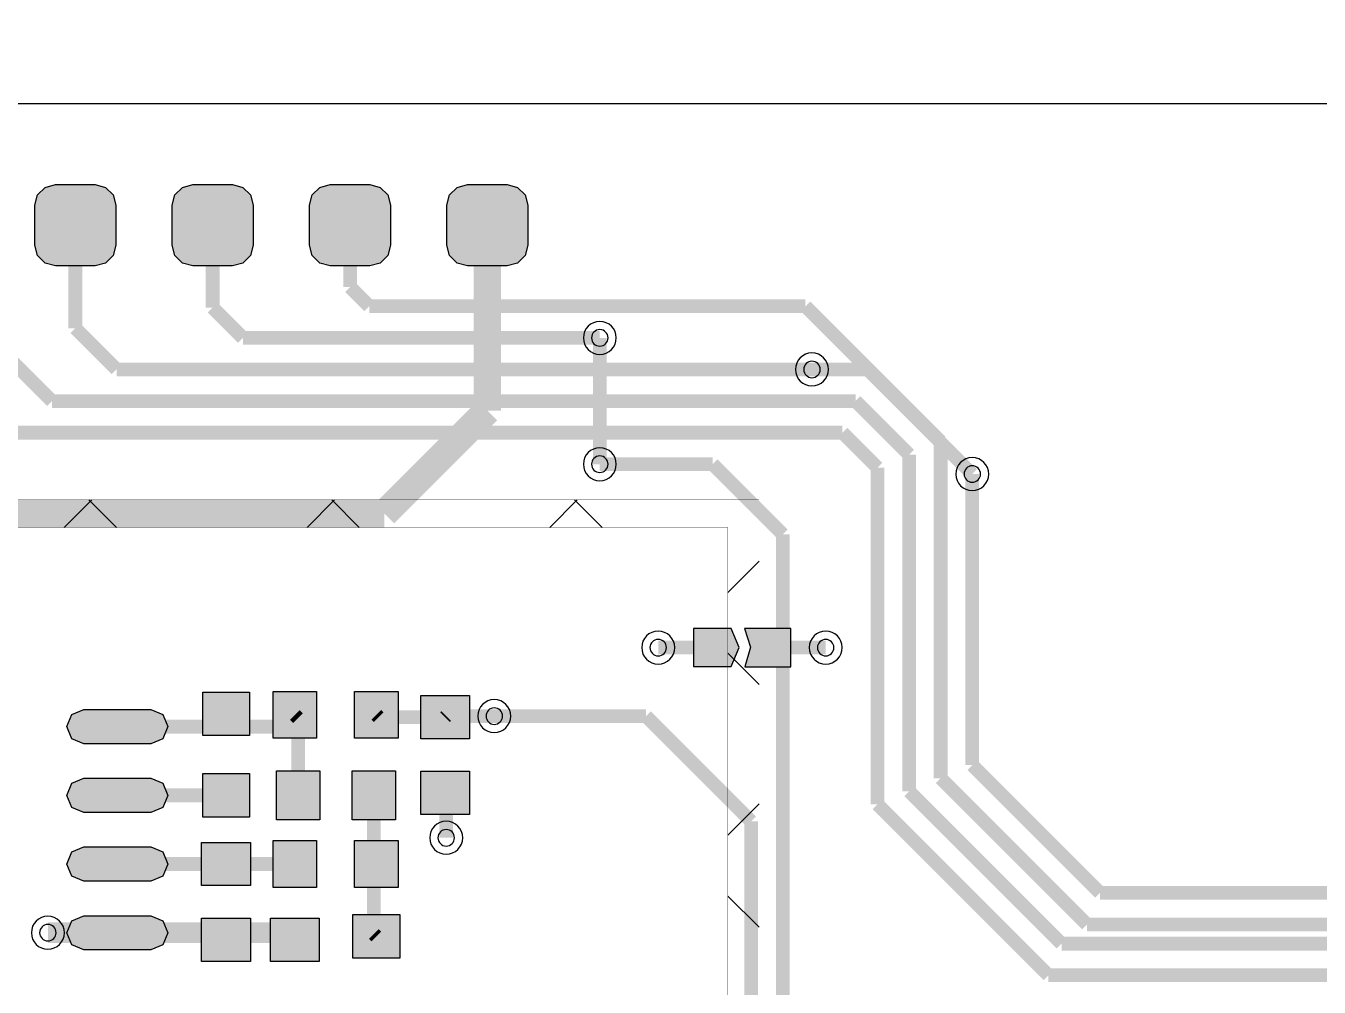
# Model space of a CAD drawing. Header units: millimetres. Extents: x -2 to 166, y 0 to 101.
# Drawn here: x 32.49 to 56.4, y 83.07 to 100.84 of the extents above; entities that cross this region are included whole.
import ezdxf

# ---------------------------------------------------------------- set-up
doc = ezdxf.new("R2010")
doc.units = ezdxf.units.MM
doc.header["$MEASUREMENT"] = 0
for name, color, linetype, true_color in [('Board-Outline-Layer', 7, 'Continuous', 0xff00ff), ('Bottom-Layer', 7, 'Continuous', 0x0000ff), ('Hole-Layer', 7, 'Continuous', 0x222222), ('Multi-Layer', 7, 'Continuous', 0xc0c0c0), ('Top-Layer', 7, 'Continuous', 0xff0000)]:
    doc.layers.add(name, color=color, linetype=linetype, true_color=true_color)

msp = doc.modelspace()

# ---------------------------------------------------------------- hatches: boundary and pattern name
at = {"layer": 'Bottom-Layer'}
for points in [[(32.651066802133606, 96.78769431038863), (32.651066802133606, 97.52269431038863), (32.70231208518606, 97.71394431038863), (32.842316802133595, 97.85394902733618), (33.033566802133606, 97.90519431038862), (33.76856680213361, 97.90519431038862), (33.95981680213361, 97.85394902733618), (34.09982151908116, 97.71394431038864), (34.15106680213361, 97.52269431038863), (34.15106680213361, 96.78769431038863), (34.09982151908116, 96.59644431038865), (33.959816802133616, 96.45643959344109), (33.76856680213361, 96.40519431038864), (33.033566802133606, 96.40519431038864), (32.8423168021336, 96.45643959344109), (32.70231208518606, 96.59644431038863)], [(35.19107188214377, 96.78769431038863), (35.19107188214377, 97.52269431038863), (35.24231716519622, 97.71394431038863), (35.382321882143756, 97.85394902733618), (35.57357188214377, 97.90519431038862), (36.308571882143774, 97.90519431038862), (36.49982188214377, 97.85394902733618), (36.63982659909132, 97.71394431038864), (36.691071882143774, 97.52269431038863), (36.691071882143774, 96.78769431038863), (36.63982659909132, 96.59644431038865), (36.49982188214378, 96.45643959344109), (36.308571882143774, 96.40519431038864), (35.57357188214377, 96.40519431038864), (35.38232188214376, 96.45643959344109), (35.24231716519622, 96.59644431038863)], [(37.73107696215393, 96.78769431038863), (37.73107696215393, 97.52269431038863), (37.78232224520638, 97.71394431038863), (37.92232696215392, 97.85394902733618), (38.11357696215392, 97.90519431038862), (38.848576962153935, 97.90519431038862), (39.03982696215393, 97.85394902733618), (39.179831679101476, 97.71394431038864), (39.231076962153935, 97.52269431038863), (39.231076962153935, 96.78769431038863), (39.179831679101476, 96.59644431038865), (39.03982696215394, 96.45643959344109), (38.848576962153935, 96.40519431038864), (38.11357696215392, 96.40519431038864), (37.922326962153925, 96.45643959344109), (37.78232224520638, 96.59644431038863)], [(40.27108204216409, 96.78769431038863), (40.27108204216409, 97.52269431038863), (40.32232732521654, 97.71394431038863), (40.46233204216408, 97.85394902733618), (40.65358204216408, 97.90519431038862), (41.388582042164096, 97.90519431038862), (41.57983204216409, 97.85394902733618), (41.71983675911164, 97.71394431038864), (41.77108204216409, 97.52269431038863), (41.77108204216409, 96.78769431038863), (41.71983675911164, 96.59644431038865), (41.5798320421641, 96.45643959344109), (41.388582042164096, 96.40519431038864), (40.65358204216408, 96.40519431038864), (40.462332042164086, 96.45643959344109), (40.32232732521654, 96.59644431038863)], [(44.831554483108974, 88.99482854965711), (45.52805435610872, 88.99320548641099), (45.67479806959615, 89.34580899161799), (45.52829565659132, 89.69612649225299), (44.83144526289053, 89.69889255778513)], [(45.781348742697496, 88.99214884429769), (46.62972567945137, 88.99283972567946), (46.62935991871984, 89.69961645923293), (45.77652019304039, 89.69620777241555), (45.88602489204979, 89.35138430276861)], [(35.75806451612903, 88.52414274828551), (36.6220726441453, 88.52414274828551), (36.6220726441453, 87.7176657353315), (35.75806451612903, 87.7176657353315)], [(37.863296926593854, 88.53346456692915), (37.86329692659385, 87.66945643891289), (37.05681991363982, 87.66945643891289), (37.05681991363983, 88.53346456692915)], [(39.370027940055884, 88.53346456692915), (39.37002794005588, 87.66945643891289), (38.56355092710185, 87.66945643891289), (38.56355092710186, 88.53346456692915)], [(39.78948437896875, 88.45980441960884), (40.689484378968764, 88.45980441960884), (40.689484378968764, 87.65980441960883), (39.78948437896875, 87.65980441960883)], [(33.561264922529844, 87.56917703835408), (33.338527184483496, 87.66143803030519), (33.24626619253239, 87.88417576835155), (33.338527184483496, 88.1069135063979), (33.561264922529844, 88.19917449834901), (34.79626619253239, 88.19917449834901), (35.01900393057875, 88.1069135063979), (35.111264922529855, 87.88417576835155), (35.01900393057875, 87.66143803030519), (34.79626619253239, 87.56917703835408)], [(37.12114554229108, 86.16417322834646), (37.12114554229108, 87.06417322834648), (37.921145542291086, 87.06417322834648), (37.921145542291086, 86.16417322834646)], [(38.521196342392685, 86.16417322834646), (38.521196342392685, 87.06417322834648), (39.32119634239269, 87.06417322834648), (39.32119634239269, 86.16417322834646)], [(39.78948437896875, 87.05975361950725), (40.689484378968764, 87.05975361950725), (40.689484378968764, 86.25975361950725), (39.78948437896875, 86.25975361950725)], [(33.561264922529844, 86.299174498349), (33.338527184483496, 86.39143549030011), (33.24626619253239, 86.61417322834647), (33.338527184483496, 86.83691096639284), (33.561264922529844, 86.92917195834393), (34.79626619253239, 86.92917195834393), (35.01900393057875, 86.83691096639284), (35.111264922529855, 86.61417322834647), (35.01900393057875, 86.39143549030011), (34.79626619253239, 86.299174498349)], [(35.75806451612903, 87.01741173482348), (36.6220726441453, 87.01741173482348), (36.6220726441453, 86.21093472186946), (35.75806451612903, 86.21093472186946)], [(33.561264922529844, 85.02917195834394), (33.338527184483496, 85.12143295029504), (33.24626619253239, 85.3441706883414), (33.338527184483496, 85.56690842638777), (33.561264922529844, 85.65916941833886), (34.79626619253239, 85.65916941833885), (35.01900393057875, 85.56690842638776), (35.111264922529855, 85.34417068834139), (35.01900393057875, 85.12143295029503), (34.79626619253239, 85.02917195834392)], [(36.63736347472696, 84.94417068834139), (35.73736347472695, 84.94417068834139), (35.73736347472695, 85.74417068834138), (36.63736347472696, 85.74417068834138)], [(37.056819913639835, 84.91216662433325), (37.056819913639835, 85.77617475234952), (37.86329692659386, 85.77617475234952), (37.86329692659386, 84.91216662433325)], [(38.563550927101865, 84.91216662433325), (38.563550927101865, 85.77617475234952), (39.37002794005589, 85.77617475234952), (39.37002794005589, 84.91216662433325)], [(33.561264922529844, 83.75916941833884), (33.338527184483496, 83.85143041028995), (33.24626619253239, 84.07416814833631), (33.338527184483496, 84.29690588638267), (33.561264922529844, 84.38916687833375), (34.79626619253239, 84.38916687833377), (35.01900393057875, 84.29690588638267), (35.111264922529855, 84.07416814833631), (35.01900393057875, 83.85143041028995), (34.79626619253239, 83.75916941833884)], [(36.63736347472696, 83.5441198882398), (35.73736347472695, 83.5441198882398), (35.73736347472695, 84.3441198882398), (36.63736347472696, 84.3441198882398)], [(37.01005842011684, 84.3441198882398), (37.910058420116854, 84.3441198882398), (37.910058420116854, 83.54411988823978), (37.01005842011684, 83.54411988823978)], [(38.53478536957074, 84.40844551689105), (39.39879349758701, 84.40844551689105), (39.39879349758701, 83.60196850393703), (38.53478536957074, 83.60196850393703)]]:
    msp.add_hatch(color=256, dxfattribs=at).paths.add_polyline_path(points)
at = {"layer": 'Hole-Layer'}
for points in [[(32.901066802133606, 97.15519431038864, 1), (33.901066802133606, 97.15519431038864, 1)], [(32.901066802133606, 97.15519431038864, 1), (33.901066802133606, 97.15519431038864, 1)], [(35.44107188214377, 97.15519431038864, 1), (36.44107188214377, 97.15519431038864, 1)], [(35.44107188214377, 97.15519431038864, 1), (36.44107188214377, 97.15519431038864, 1)], [(37.98107696215393, 97.15519431038864, 1), (38.98107696215393, 97.15519431038864, 1)], [(37.98107696215393, 97.15519431038864, 1), (38.98107696215393, 97.15519431038864, 1)], [(40.52108204216409, 97.15519431038864, 1), (41.52108204216409, 97.15519431038864, 1)], [(40.52108204216409, 97.15519431038864, 1), (41.52108204216409, 97.15519431038864, 1)]]:
    msp.add_hatch(color=256, dxfattribs=at).paths.add_polyline_path(points)
at = {"layer": 'Multi-Layer'}
h = msp.add_hatch(dxfattribs=at)
h.set_pattern_fill('ANSI37', color=256, style=0)
h.set_pattern_definition([(45, (0, 0), (-2.245064030267287, 2.245064030267288), []), (135, (0, 0), (-2.245064030267287, -2.245064030267288), [])])
h.paths.add_polyline_path([(45.46609093218187, 65.91313182626367), (45.46609093218187, 91.56718313436627), (22.47904495808992, 91.56718313436627), (20.574041148082298, 93.4721869443739), (20.574041148082298, 100.83820167640337), (21.209042418084838, 100.83820167640337), (21.209042418084838, 93.72618745237492), (22.860045720091442, 92.07518415036832), (46.04350266700534, 92.07518415036832), (46.04350266700534, 65.40935737871476), (-1.7780035560071124, 65.40935737871476), (-1.7780035560071124, 65.91313182626367)])
for points in [[(32.651066802133606, 96.78769431038863), (32.651066802133606, 97.52269431038863), (32.70231208518606, 97.71394431038863), (32.842316802133595, 97.85394902733618), (33.033566802133606, 97.90519431038862), (33.76856680213361, 97.90519431038862), (33.95981680213361, 97.85394902733618), (34.09982151908116, 97.71394431038864), (34.15106680213361, 97.52269431038863), (34.15106680213361, 96.78769431038863), (34.09982151908116, 96.59644431038865), (33.959816802133616, 96.45643959344109), (33.76856680213361, 96.40519431038864), (33.033566802133606, 96.40519431038864), (32.8423168021336, 96.45643959344109), (32.70231208518606, 96.59644431038863)], [(32.651066802133606, 96.78769431038863), (32.651066802133606, 97.52269431038863), (32.70231208518606, 97.71394431038863), (32.842316802133595, 97.85394902733618), (33.033566802133606, 97.90519431038862), (33.76856680213361, 97.90519431038862), (33.95981680213361, 97.85394902733618), (34.09982151908116, 97.71394431038864), (34.15106680213361, 97.52269431038863), (34.15106680213361, 96.78769431038863), (34.09982151908116, 96.59644431038865), (33.959816802133616, 96.45643959344109), (33.76856680213361, 96.40519431038864), (33.033566802133606, 96.40519431038864), (32.8423168021336, 96.45643959344109), (32.70231208518606, 96.59644431038863)], [(32.651066802133606, 96.78769431038863), (32.651066802133606, 97.52269431038863), (32.70231208518606, 97.71394431038863), (32.842316802133595, 97.85394902733618), (33.033566802133606, 97.90519431038862), (33.76856680213361, 97.90519431038862), (33.95981680213361, 97.85394902733618), (34.09982151908116, 97.71394431038864), (34.15106680213361, 97.52269431038863), (34.15106680213361, 96.78769431038863), (34.09982151908116, 96.59644431038865), (33.959816802133616, 96.45643959344109), (33.76856680213361, 96.40519431038864), (33.033566802133606, 96.40519431038864), (32.8423168021336, 96.45643959344109), (32.70231208518606, 96.59644431038863)], [(35.19107188214377, 96.78769431038863), (35.19107188214377, 97.52269431038863), (35.24231716519622, 97.71394431038863), (35.382321882143756, 97.85394902733618), (35.57357188214377, 97.90519431038862), (36.308571882143774, 97.90519431038862), (36.49982188214377, 97.85394902733618), (36.63982659909132, 97.71394431038864), (36.691071882143774, 97.52269431038863), (36.691071882143774, 96.78769431038863), (36.63982659909132, 96.59644431038865), (36.49982188214378, 96.45643959344109), (36.308571882143774, 96.40519431038864), (35.57357188214377, 96.40519431038864), (35.38232188214376, 96.45643959344109), (35.24231716519622, 96.59644431038863)], [(35.19107188214377, 96.78769431038863), (35.19107188214377, 97.52269431038863), (35.24231716519622, 97.71394431038863), (35.382321882143756, 97.85394902733618), (35.57357188214377, 97.90519431038862), (36.308571882143774, 97.90519431038862), (36.49982188214377, 97.85394902733618), (36.63982659909132, 97.71394431038864), (36.691071882143774, 97.52269431038863), (36.691071882143774, 96.78769431038863), (36.63982659909132, 96.59644431038865), (36.49982188214378, 96.45643959344109), (36.308571882143774, 96.40519431038864), (35.57357188214377, 96.40519431038864), (35.38232188214376, 96.45643959344109), (35.24231716519622, 96.59644431038863)], [(35.19107188214377, 96.78769431038863), (35.19107188214377, 97.52269431038863), (35.24231716519622, 97.71394431038863), (35.382321882143756, 97.85394902733618), (35.57357188214377, 97.90519431038862), (36.308571882143774, 97.90519431038862), (36.49982188214377, 97.85394902733618), (36.63982659909132, 97.71394431038864), (36.691071882143774, 97.52269431038863), (36.691071882143774, 96.78769431038863), (36.63982659909132, 96.59644431038865), (36.49982188214378, 96.45643959344109), (36.308571882143774, 96.40519431038864), (35.57357188214377, 96.40519431038864), (35.38232188214376, 96.45643959344109), (35.24231716519622, 96.59644431038863)], [(37.73107696215393, 96.78769431038863), (37.73107696215393, 97.52269431038863), (37.78232224520638, 97.71394431038863), (37.92232696215392, 97.85394902733618), (38.11357696215392, 97.90519431038862), (38.848576962153935, 97.90519431038862), (39.03982696215393, 97.85394902733618), (39.179831679101476, 97.71394431038864), (39.231076962153935, 97.52269431038863), (39.231076962153935, 96.78769431038863), (39.179831679101476, 96.59644431038865), (39.03982696215394, 96.45643959344109), (38.848576962153935, 96.40519431038864), (38.11357696215392, 96.40519431038864), (37.922326962153925, 96.45643959344109), (37.78232224520638, 96.59644431038863)], [(37.73107696215393, 96.78769431038863), (37.73107696215393, 97.52269431038863), (37.78232224520638, 97.71394431038863), (37.92232696215392, 97.85394902733618), (38.11357696215392, 97.90519431038862), (38.848576962153935, 97.90519431038862), (39.03982696215393, 97.85394902733618), (39.179831679101476, 97.71394431038864), (39.231076962153935, 97.52269431038863), (39.231076962153935, 96.78769431038863), (39.179831679101476, 96.59644431038865), (39.03982696215394, 96.45643959344109), (38.848576962153935, 96.40519431038864), (38.11357696215392, 96.40519431038864), (37.922326962153925, 96.45643959344109), (37.78232224520638, 96.59644431038863)], [(37.73107696215393, 96.78769431038863), (37.73107696215393, 97.52269431038863), (37.78232224520638, 97.71394431038863), (37.92232696215392, 97.85394902733618), (38.11357696215392, 97.90519431038862), (38.848576962153935, 97.90519431038862), (39.03982696215393, 97.85394902733618), (39.179831679101476, 97.71394431038864), (39.231076962153935, 97.52269431038863), (39.231076962153935, 96.78769431038863), (39.179831679101476, 96.59644431038865), (39.03982696215394, 96.45643959344109), (38.848576962153935, 96.40519431038864), (38.11357696215392, 96.40519431038864), (37.922326962153925, 96.45643959344109), (37.78232224520638, 96.59644431038863)], [(40.27108204216409, 96.78769431038863), (40.27108204216409, 97.52269431038863), (40.32232732521654, 97.71394431038863), (40.46233204216408, 97.85394902733618), (40.65358204216408, 97.90519431038862), (41.388582042164096, 97.90519431038862), (41.57983204216409, 97.85394902733618), (41.71983675911164, 97.71394431038864), (41.77108204216409, 97.52269431038863), (41.77108204216409, 96.78769431038863), (41.71983675911164, 96.59644431038865), (41.5798320421641, 96.45643959344109), (41.388582042164096, 96.40519431038864), (40.65358204216408, 96.40519431038864), (40.462332042164086, 96.45643959344109), (40.32232732521654, 96.59644431038863)], [(40.27108204216409, 96.78769431038863), (40.27108204216409, 97.52269431038863), (40.32232732521654, 97.71394431038863), (40.46233204216408, 97.85394902733618), (40.65358204216408, 97.90519431038862), (41.388582042164096, 97.90519431038862), (41.57983204216409, 97.85394902733618), (41.71983675911164, 97.71394431038864), (41.77108204216409, 97.52269431038863), (41.77108204216409, 96.78769431038863), (41.71983675911164, 96.59644431038865), (41.5798320421641, 96.45643959344109), (41.388582042164096, 96.40519431038864), (40.65358204216408, 96.40519431038864), (40.462332042164086, 96.45643959344109), (40.32232732521654, 96.59644431038863)], [(40.27108204216409, 96.78769431038863), (40.27108204216409, 97.52269431038863), (40.32232732521654, 97.71394431038863), (40.46233204216408, 97.85394902733618), (40.65358204216408, 97.90519431038862), (41.388582042164096, 97.90519431038862), (41.57983204216409, 97.85394902733618), (41.71983675911164, 97.71394431038864), (41.77108204216409, 97.52269431038863), (41.77108204216409, 96.78769431038863), (41.71983675911164, 96.59644431038865), (41.5798320421641, 96.45643959344109), (41.388582042164096, 96.40519431038864), (40.65358204216408, 96.40519431038864), (40.462332042164086, 96.45643959344109), (40.32232732521654, 96.59644431038863)]]:
    msp.add_hatch(color=256, dxfattribs=at).paths.add_polyline_path(points)
at = {"layer": 'Top-Layer'}
for points in [[(32.651066802133606, 96.78769431038863), (32.651066802133606, 97.52269431038863), (32.70231208518606, 97.71394431038863), (32.842316802133595, 97.85394902733618), (33.033566802133606, 97.90519431038862), (33.76856680213361, 97.90519431038862), (33.95981680213361, 97.85394902733618), (34.09982151908116, 97.71394431038864), (34.15106680213361, 97.52269431038863), (34.15106680213361, 96.78769431038863), (34.09982151908116, 96.59644431038865), (33.959816802133616, 96.45643959344109), (33.76856680213361, 96.40519431038864), (33.033566802133606, 96.40519431038864), (32.8423168021336, 96.45643959344109), (32.70231208518606, 96.59644431038863)], [(35.19107188214377, 96.78769431038863), (35.19107188214377, 97.52269431038863), (35.24231716519622, 97.71394431038863), (35.382321882143756, 97.85394902733618), (35.57357188214377, 97.90519431038862), (36.308571882143774, 97.90519431038862), (36.49982188214377, 97.85394902733618), (36.63982659909132, 97.71394431038864), (36.691071882143774, 97.52269431038863), (36.691071882143774, 96.78769431038863), (36.63982659909132, 96.59644431038865), (36.49982188214378, 96.45643959344109), (36.308571882143774, 96.40519431038864), (35.57357188214377, 96.40519431038864), (35.38232188214376, 96.45643959344109), (35.24231716519622, 96.59644431038863)], [(37.73107696215393, 96.78769431038863), (37.73107696215393, 97.52269431038863), (37.78232224520638, 97.71394431038863), (37.92232696215392, 97.85394902733618), (38.11357696215392, 97.90519431038862), (38.848576962153935, 97.90519431038862), (39.03982696215393, 97.85394902733618), (39.179831679101476, 97.71394431038864), (39.231076962153935, 97.52269431038863), (39.231076962153935, 96.78769431038863), (39.179831679101476, 96.59644431038865), (39.03982696215394, 96.45643959344109), (38.848576962153935, 96.40519431038864), (38.11357696215392, 96.40519431038864), (37.922326962153925, 96.45643959344109), (37.78232224520638, 96.59644431038863)], [(40.27108204216409, 96.78769431038863), (40.27108204216409, 97.52269431038863), (40.32232732521654, 97.71394431038863), (40.46233204216408, 97.85394902733618), (40.65358204216408, 97.90519431038862), (41.388582042164096, 97.90519431038862), (41.57983204216409, 97.85394902733618), (41.71983675911164, 97.71394431038864), (41.77108204216409, 97.52269431038863), (41.77108204216409, 96.78769431038863), (41.71983675911164, 96.59644431038865), (41.5798320421641, 96.45643959344109), (41.388582042164096, 96.40519431038864), (40.65358204216408, 96.40519431038864), (40.462332042164086, 96.45643959344109), (40.32232732521654, 96.59644431038863)]]:
    msp.add_hatch(color=256, dxfattribs=at).paths.add_polyline_path(points)

# ---------------------------------------------------------------- linework, layer by layer
at = {"layer": 'Board-Outline-Layer', "const_width": 0.025400050800101603}
msp.add_lwpolyline([(0, 67.0814884429769), (3.4385953771907545, 67.0814884429769), (3.4385953771907545, 89.96437388874779), (0, 89.96437388874779), (0, 95.40019050038102, -0.414), (4.00000762001524, 99.40019812039625), (162.00032512065027, 99.40019812039625, -0.414), (166.0003327406655, 95.40019050038102), (166.0003327406655, 4.00000762001524, -0.414), (162.00032512065027, 4.511955395987429e-16), (4.00000762001524, 0, -0.414), (0, 4.00000762001524)], format="xyb", close=True, dxfattribs=at)
at = {"layer": 'Bottom-Layer'}
for points in [[(32.651066802133606, 96.78769431038863), (32.651066802133606, 97.52269431038863), (32.70231208518606, 97.71394431038863), (32.842316802133595, 97.85394902733618), (33.033566802133606, 97.90519431038862), (33.76856680213361, 97.90519431038862), (33.95981680213361, 97.85394902733618), (34.09982151908116, 97.71394431038864), (34.15106680213361, 97.52269431038863), (34.15106680213361, 96.78769431038863), (34.09982151908116, 96.59644431038865), (33.959816802133616, 96.45643959344109), (33.76856680213361, 96.40519431038864), (33.033566802133606, 96.40519431038864), (32.8423168021336, 96.45643959344109), (32.70231208518606, 96.59644431038863)], [(35.19107188214377, 96.78769431038863), (35.19107188214377, 97.52269431038863), (35.24231716519622, 97.71394431038863), (35.382321882143756, 97.85394902733618), (35.57357188214377, 97.90519431038862), (36.308571882143774, 97.90519431038862), (36.49982188214377, 97.85394902733618), (36.63982659909132, 97.71394431038864), (36.691071882143774, 97.52269431038863), (36.691071882143774, 96.78769431038863), (36.63982659909132, 96.59644431038865), (36.49982188214378, 96.45643959344109), (36.308571882143774, 96.40519431038864), (35.57357188214377, 96.40519431038864), (35.38232188214376, 96.45643959344109), (35.24231716519622, 96.59644431038863)], [(37.73107696215393, 96.78769431038863), (37.73107696215393, 97.52269431038863), (37.78232224520638, 97.71394431038863), (37.92232696215392, 97.85394902733618), (38.11357696215392, 97.90519431038862), (38.848576962153935, 97.90519431038862), (39.03982696215393, 97.85394902733618), (39.179831679101476, 97.71394431038864), (39.231076962153935, 97.52269431038863), (39.231076962153935, 96.78769431038863), (39.179831679101476, 96.59644431038865), (39.03982696215394, 96.45643959344109), (38.848576962153935, 96.40519431038864), (38.11357696215392, 96.40519431038864), (37.922326962153925, 96.45643959344109), (37.78232224520638, 96.59644431038863)], [(40.27108204216409, 96.78769431038863), (40.27108204216409, 97.52269431038863), (40.32232732521654, 97.71394431038863), (40.46233204216408, 97.85394902733618), (40.65358204216408, 97.90519431038862), (41.388582042164096, 97.90519431038862), (41.57983204216409, 97.85394902733618), (41.71983675911164, 97.71394431038864), (41.77108204216409, 97.52269431038863), (41.77108204216409, 96.78769431038863), (41.71983675911164, 96.59644431038865), (41.5798320421641, 96.45643959344109), (41.388582042164096, 96.40519431038864), (40.65358204216408, 96.40519431038864), (40.462332042164086, 96.45643959344109), (40.32232732521654, 96.59644431038863)], [(44.831554483108974, 88.99482854965711), (45.52805435610872, 88.99320548641099), (45.67479806959615, 89.34580899161799), (45.52829565659132, 89.69612649225299), (44.83144526289053, 89.69889255778513)], [(45.781348742697496, 88.99214884429769), (46.62972567945137, 88.99283972567946), (46.62935991871984, 89.69961645923293), (45.77652019304039, 89.69620777241555), (45.88602489204979, 89.35138430276861)], [(35.75806451612903, 88.52414274828551), (36.6220726441453, 88.52414274828551), (36.6220726441453, 87.7176657353315), (35.75806451612903, 87.7176657353315)], [(37.863296926593854, 88.53346456692915), (37.86329692659385, 87.66945643891289), (37.05681991363982, 87.66945643891289), (37.05681991363983, 88.53346456692915)], [(39.370027940055884, 88.53346456692915), (39.37002794005588, 87.66945643891289), (38.56355092710185, 87.66945643891289), (38.56355092710186, 88.53346456692915)], [(39.78948437896875, 88.45980441960884), (40.689484378968764, 88.45980441960884), (40.689484378968764, 87.65980441960883), (39.78948437896875, 87.65980441960883)], [(33.561264922529844, 87.56917703835408), (33.338527184483496, 87.66143803030519), (33.24626619253239, 87.88417576835155), (33.338527184483496, 88.1069135063979), (33.561264922529844, 88.19917449834901), (34.79626619253239, 88.19917449834901), (35.01900393057875, 88.1069135063979), (35.111264922529855, 87.88417576835155), (35.01900393057875, 87.66143803030519), (34.79626619253239, 87.56917703835408)], [(37.12114554229108, 86.16417322834646), (37.12114554229108, 87.06417322834648), (37.921145542291086, 87.06417322834648), (37.921145542291086, 86.16417322834646)], [(38.521196342392685, 86.16417322834646), (38.521196342392685, 87.06417322834648), (39.32119634239269, 87.06417322834648), (39.32119634239269, 86.16417322834646)], [(39.78948437896875, 87.05975361950725), (40.689484378968764, 87.05975361950725), (40.689484378968764, 86.25975361950725), (39.78948437896875, 86.25975361950725)], [(33.561264922529844, 86.299174498349), (33.338527184483496, 86.39143549030011), (33.24626619253239, 86.61417322834647), (33.338527184483496, 86.83691096639284), (33.561264922529844, 86.92917195834393), (34.79626619253239, 86.92917195834393), (35.01900393057875, 86.83691096639284), (35.111264922529855, 86.61417322834647), (35.01900393057875, 86.39143549030011), (34.79626619253239, 86.299174498349)], [(35.75806451612903, 87.01741173482348), (36.6220726441453, 87.01741173482348), (36.6220726441453, 86.21093472186946), (35.75806451612903, 86.21093472186946)], [(33.561264922529844, 85.02917195834394), (33.338527184483496, 85.12143295029504), (33.24626619253239, 85.3441706883414), (33.338527184483496, 85.56690842638777), (33.561264922529844, 85.65916941833886), (34.79626619253239, 85.65916941833885), (35.01900393057875, 85.56690842638776), (35.111264922529855, 85.34417068834139), (35.01900393057875, 85.12143295029503), (34.79626619253239, 85.02917195834392)], [(36.63736347472696, 84.94417068834139), (35.73736347472695, 84.94417068834139), (35.73736347472695, 85.74417068834138), (36.63736347472696, 85.74417068834138)], [(37.056819913639835, 84.91216662433325), (37.056819913639835, 85.77617475234952), (37.86329692659386, 85.77617475234952), (37.86329692659386, 84.91216662433325)], [(38.563550927101865, 84.91216662433325), (38.563550927101865, 85.77617475234952), (39.37002794005589, 85.77617475234952), (39.37002794005589, 84.91216662433325)], [(33.561264922529844, 83.75916941833884), (33.338527184483496, 83.85143041028995), (33.24626619253239, 84.07416814833631), (33.338527184483496, 84.29690588638267), (33.561264922529844, 84.38916687833375), (34.79626619253239, 84.38916687833377), (35.01900393057875, 84.29690588638267), (35.111264922529855, 84.07416814833631), (35.01900393057875, 83.85143041028995), (34.79626619253239, 83.75916941833884)], [(36.63736347472696, 83.5441198882398), (35.73736347472695, 83.5441198882398), (35.73736347472695, 84.3441198882398), (36.63736347472696, 84.3441198882398)], [(37.01005842011684, 84.3441198882398), (37.910058420116854, 84.3441198882398), (37.910058420116854, 83.54411988823978), (37.01005842011684, 83.54411988823978)], [(38.53478536957074, 84.40844551689105), (39.39879349758701, 84.40844551689105), (39.39879349758701, 83.60196850393703), (38.53478536957074, 83.60196850393703)]]:
    msp.add_lwpolyline(points, close=True, dxfattribs=at)
for points, const_width in [([(41.02108204216409, 93.72618745237492), (41.02108204216409, 97.15519431038864)], 0.5080010160020321), ([(43.100050800101606, 95.07219202438407), (43.100050800101606, 92.73617983235968)], 0.25400050800101603), ([(47.0231648463297, 94.48818897637797), (48.05398272796546, 94.48818897637797)], 0.25400050800101603), ([(48.05398272796546, 94.48818897637797), (49.987101854203715, 92.5550698501397)], 0.25400050800101603), ([(39.11607823215647, 91.8211836423673), (41.02108204216409, 93.72618745237492)], 0.5080010160020321), ([(25.781051562103126, 91.8211836423673), (39.11607823215647, 91.8211836423673)], 0.5080010160020321), ([(45.25312166624334, 89.34553467106936), (44.17911861823724, 89.34553467106936)], 0.25400050800101603), ([(46.20312166624334, 89.34520447040896), (47.27712471424944, 89.34520447040896)], 0.25400050800101603), ([(34.17876555753112, 87.88417576835155), (37.24277368554738, 87.88417576835155)], 0.25400050800101603), ([(37.24277368554738, 87.88417576835155), (37.46005842011685, 88.10146050292103)], 0.25400050800101603), ([(37.46005842011685, 88.10146050292103), (37.521145542291094, 88.04037338074677)], 0.25400050800101603), ([(37.521145542291094, 88.04037338074677), (37.521145542291094, 86.61417322834647)], 0.25400050800101603), ([(39.008445516891044, 88.05980441960884), (38.966789433578874, 88.10146050292103)], 0.25400050800101603), ([(40.23948437896876, 88.05980441960884), (39.008445516891044, 88.05980441960884)], 0.25400050800101603), ([(40.23948437896876, 88.05980441960884), (40.25908051816104, 88.07940055880113)], 0.25400050800101603), ([(40.25908051816104, 88.07940055880113), (41.148082296164596, 88.07940055880113)], 0.25400050800101603), ([(34.17876555753112, 86.61417322834647), (36.190068580137165, 86.61417322834647)], 0.25400050800101603), ([(38.92119634239269, 86.61417322834647), (38.92119634239269, 84.05080010160022)], 0.25400050800101603), ([(40.259067818135634, 86.61416052832107), (40.259067818135634, 85.82987045974093)], 0.25400050800101603), ([(34.17876555753112, 85.34417068834139), (36.18736347472696, 85.34417068834139)], 0.25400050800101603), ([(36.18736347472696, 85.34417068834139), (37.46005842011685, 85.34417068834139)], 0.25400050800101603), ([(34.17876555753112, 84.07416814833631), (32.89306578613158, 84.07416814833631)], 0.38100076200152405), ([(37.33001016002032, 84.07416814833631), (34.17876555753112, 84.07416814833631)], 0.38100076200152405), ([(37.46005842011685, 83.94411988823978), (37.33001016002032, 84.07416814833631)], 0.38100076200152405), ([(38.92119634239269, 84.05080010160022), (38.966789433578874, 84.00520701041403)], 0.25400050800101603)]:
    msp.add_lwpolyline(points, dxfattribs=dict(at, const_width=const_width))
at = {"layer": 'Hole-Layer'}
for points in [[(42.94755143510287, 95.07219202438407, 1), (43.25255016510034, 95.07219202438407, 1)], [(46.87066548133097, 94.48818897637797, 1), (47.17566421132843, 94.48818897637797, 1)], [(42.94755143510287, 92.73617983235968, 1), (43.25255016510034, 92.73617983235968, 1)], [(49.83460248920498, 92.5550698501397, 1), (50.13960121920245, 92.5550698501397, 1)], [(44.02661925323851, 89.34553467106936, 1), (44.33161798323597, 89.34553467106936, 1)], [(47.12462534925071, 89.34520447040896, 1), (47.42962407924817, 89.34520447040896, 1)], [(40.99558293116586, 88.07940055880113, 1), (41.30058166116333, 88.07940055880113, 1)], [(40.10656845313691, 85.82987045974093, 1), (40.411567183134366, 85.82987045974093, 1)], [(32.74056642113285, 84.07416814833631, 1), (33.045565151130305, 84.07416814833631, 1)]]:
    msp.add_lwpolyline(points, format="xyb", close=True, dxfattribs=at)
at = {"layer": 'Multi-Layer', "const_width": 0.005080010160020321}
msp.add_lwpolyline([(45.46609093218187, 65.91313182626367), (45.46609093218187, 91.56718313436627), (22.47904495808992, 91.56718313436627), (20.574041148082298, 93.4721869443739), (20.574041148082298, 100.83820167640337), (21.209042418084838, 100.83820167640337), (21.209042418084838, 93.72618745237492), (22.860045720091442, 92.07518415036832), (46.04350266700534, 92.07518415036832), (46.04350266700534, 65.40935737871476), (-1.7780035560071124, 65.40935737871476), (-1.7780035560071124, 65.91313182626367)], close=True, dxfattribs=at)
at = {"layer": 'Multi-Layer'}
for points in [[(32.651066802133606, 96.78769431038863), (32.651066802133606, 97.52269431038863), (32.70231208518606, 97.71394431038863), (32.842316802133595, 97.85394902733618), (33.033566802133606, 97.90519431038862), (33.76856680213361, 97.90519431038862), (33.95981680213361, 97.85394902733618), (34.09982151908116, 97.71394431038864), (34.15106680213361, 97.52269431038863), (34.15106680213361, 96.78769431038863), (34.09982151908116, 96.59644431038865), (33.959816802133616, 96.45643959344109), (33.76856680213361, 96.40519431038864), (33.033566802133606, 96.40519431038864), (32.8423168021336, 96.45643959344109), (32.70231208518606, 96.59644431038863)], [(32.651066802133606, 96.78769431038863), (32.651066802133606, 97.52269431038863), (32.70231208518606, 97.71394431038863), (32.842316802133595, 97.85394902733618), (33.033566802133606, 97.90519431038862), (33.76856680213361, 97.90519431038862), (33.95981680213361, 97.85394902733618), (34.09982151908116, 97.71394431038864), (34.15106680213361, 97.52269431038863), (34.15106680213361, 96.78769431038863), (34.09982151908116, 96.59644431038865), (33.959816802133616, 96.45643959344109), (33.76856680213361, 96.40519431038864), (33.033566802133606, 96.40519431038864), (32.8423168021336, 96.45643959344109), (32.70231208518606, 96.59644431038863)], [(32.651066802133606, 96.78769431038863), (32.651066802133606, 97.52269431038863), (32.70231208518606, 97.71394431038863), (32.842316802133595, 97.85394902733618), (33.033566802133606, 97.90519431038862), (33.76856680213361, 97.90519431038862), (33.95981680213361, 97.85394902733618), (34.09982151908116, 97.71394431038864), (34.15106680213361, 97.52269431038863), (34.15106680213361, 96.78769431038863), (34.09982151908116, 96.59644431038865), (33.959816802133616, 96.45643959344109), (33.76856680213361, 96.40519431038864), (33.033566802133606, 96.40519431038864), (32.8423168021336, 96.45643959344109), (32.70231208518606, 96.59644431038863)], [(35.19107188214377, 96.78769431038863), (35.19107188214377, 97.52269431038863), (35.24231716519622, 97.71394431038863), (35.382321882143756, 97.85394902733618), (35.57357188214377, 97.90519431038862), (36.308571882143774, 97.90519431038862), (36.49982188214377, 97.85394902733618), (36.63982659909132, 97.71394431038864), (36.691071882143774, 97.52269431038863), (36.691071882143774, 96.78769431038863), (36.63982659909132, 96.59644431038865), (36.49982188214378, 96.45643959344109), (36.308571882143774, 96.40519431038864), (35.57357188214377, 96.40519431038864), (35.38232188214376, 96.45643959344109), (35.24231716519622, 96.59644431038863)], [(35.19107188214377, 96.78769431038863), (35.19107188214377, 97.52269431038863), (35.24231716519622, 97.71394431038863), (35.382321882143756, 97.85394902733618), (35.57357188214377, 97.90519431038862), (36.308571882143774, 97.90519431038862), (36.49982188214377, 97.85394902733618), (36.63982659909132, 97.71394431038864), (36.691071882143774, 97.52269431038863), (36.691071882143774, 96.78769431038863), (36.63982659909132, 96.59644431038865), (36.49982188214378, 96.45643959344109), (36.308571882143774, 96.40519431038864), (35.57357188214377, 96.40519431038864), (35.38232188214376, 96.45643959344109), (35.24231716519622, 96.59644431038863)], [(35.19107188214377, 96.78769431038863), (35.19107188214377, 97.52269431038863), (35.24231716519622, 97.71394431038863), (35.382321882143756, 97.85394902733618), (35.57357188214377, 97.90519431038862), (36.308571882143774, 97.90519431038862), (36.49982188214377, 97.85394902733618), (36.63982659909132, 97.71394431038864), (36.691071882143774, 97.52269431038863), (36.691071882143774, 96.78769431038863), (36.63982659909132, 96.59644431038865), (36.49982188214378, 96.45643959344109), (36.308571882143774, 96.40519431038864), (35.57357188214377, 96.40519431038864), (35.38232188214376, 96.45643959344109), (35.24231716519622, 96.59644431038863)], [(37.73107696215393, 96.78769431038863), (37.73107696215393, 97.52269431038863), (37.78232224520638, 97.71394431038863), (37.92232696215392, 97.85394902733618), (38.11357696215392, 97.90519431038862), (38.848576962153935, 97.90519431038862), (39.03982696215393, 97.85394902733618), (39.179831679101476, 97.71394431038864), (39.231076962153935, 97.52269431038863), (39.231076962153935, 96.78769431038863), (39.179831679101476, 96.59644431038865), (39.03982696215394, 96.45643959344109), (38.848576962153935, 96.40519431038864), (38.11357696215392, 96.40519431038864), (37.922326962153925, 96.45643959344109), (37.78232224520638, 96.59644431038863)], [(37.73107696215393, 96.78769431038863), (37.73107696215393, 97.52269431038863), (37.78232224520638, 97.71394431038863), (37.92232696215392, 97.85394902733618), (38.11357696215392, 97.90519431038862), (38.848576962153935, 97.90519431038862), (39.03982696215393, 97.85394902733618), (39.179831679101476, 97.71394431038864), (39.231076962153935, 97.52269431038863), (39.231076962153935, 96.78769431038863), (39.179831679101476, 96.59644431038865), (39.03982696215394, 96.45643959344109), (38.848576962153935, 96.40519431038864), (38.11357696215392, 96.40519431038864), (37.922326962153925, 96.45643959344109), (37.78232224520638, 96.59644431038863)], [(37.73107696215393, 96.78769431038863), (37.73107696215393, 97.52269431038863), (37.78232224520638, 97.71394431038863), (37.92232696215392, 97.85394902733618), (38.11357696215392, 97.90519431038862), (38.848576962153935, 97.90519431038862), (39.03982696215393, 97.85394902733618), (39.179831679101476, 97.71394431038864), (39.231076962153935, 97.52269431038863), (39.231076962153935, 96.78769431038863), (39.179831679101476, 96.59644431038865), (39.03982696215394, 96.45643959344109), (38.848576962153935, 96.40519431038864), (38.11357696215392, 96.40519431038864), (37.922326962153925, 96.45643959344109), (37.78232224520638, 96.59644431038863)], [(40.27108204216409, 96.78769431038863), (40.27108204216409, 97.52269431038863), (40.32232732521654, 97.71394431038863), (40.46233204216408, 97.85394902733618), (40.65358204216408, 97.90519431038862), (41.388582042164096, 97.90519431038862), (41.57983204216409, 97.85394902733618), (41.71983675911164, 97.71394431038864), (41.77108204216409, 97.52269431038863), (41.77108204216409, 96.78769431038863), (41.71983675911164, 96.59644431038865), (41.5798320421641, 96.45643959344109), (41.388582042164096, 96.40519431038864), (40.65358204216408, 96.40519431038864), (40.462332042164086, 96.45643959344109), (40.32232732521654, 96.59644431038863)], [(40.27108204216409, 96.78769431038863), (40.27108204216409, 97.52269431038863), (40.32232732521654, 97.71394431038863), (40.46233204216408, 97.85394902733618), (40.65358204216408, 97.90519431038862), (41.388582042164096, 97.90519431038862), (41.57983204216409, 97.85394902733618), (41.71983675911164, 97.71394431038864), (41.77108204216409, 97.52269431038863), (41.77108204216409, 96.78769431038863), (41.71983675911164, 96.59644431038865), (41.5798320421641, 96.45643959344109), (41.388582042164096, 96.40519431038864), (40.65358204216408, 96.40519431038864), (40.462332042164086, 96.45643959344109), (40.32232732521654, 96.59644431038863)], [(40.27108204216409, 96.78769431038863), (40.27108204216409, 97.52269431038863), (40.32232732521654, 97.71394431038863), (40.46233204216408, 97.85394902733618), (40.65358204216408, 97.90519431038862), (41.388582042164096, 97.90519431038862), (41.57983204216409, 97.85394902733618), (41.71983675911164, 97.71394431038864), (41.77108204216409, 97.52269431038863), (41.77108204216409, 96.78769431038863), (41.71983675911164, 96.59644431038865), (41.5798320421641, 96.45643959344109), (41.388582042164096, 96.40519431038864), (40.65358204216408, 96.40519431038864), (40.462332042164086, 96.45643959344109), (40.32232732521654, 96.59644431038863)]]:
    msp.add_lwpolyline(points, close=True, dxfattribs=at)
for points in [[(42.795049530099064, 95.07219202438407, 1), (43.40505207010415, 95.07219202438407, 1)], [(46.71816357632716, 94.48818897637797, 1), (47.32816611633224, 94.48818897637797, 1)], [(42.795049530099064, 92.73617983235968, 1), (43.40505207010415, 92.73617983235968, 1)], [(49.68210058420117, 92.5550698501397, 1), (50.29210312420626, 92.5550698501397, 1)], [(43.8741173482347, 89.34553467106936, 1), (44.48411988823978, 89.34553467106936, 1)], [(46.9721234442469, 89.34520447040896, 1), (47.58212598425198, 89.34520447040896, 1)], [(40.843081026162054, 88.07940055880113, 1), (41.45308356616714, 88.07940055880113, 1)], [(39.95406654813309, 85.82987045974093, 1), (40.56406908813818, 85.82987045974093, 1)], [(32.58806451612903, 84.07416814833631, 1), (33.19806705613412, 84.07416814833631, 1)]]:
    msp.add_lwpolyline(points, format="xyb", close=True, dxfattribs=at)
at = {"layer": 'Top-Layer'}
for points in [[(32.651066802133606, 96.78769431038863), (32.651066802133606, 97.52269431038863), (32.70231208518606, 97.71394431038863), (32.842316802133595, 97.85394902733618), (33.033566802133606, 97.90519431038862), (33.76856680213361, 97.90519431038862), (33.95981680213361, 97.85394902733618), (34.09982151908116, 97.71394431038864), (34.15106680213361, 97.52269431038863), (34.15106680213361, 96.78769431038863), (34.09982151908116, 96.59644431038865), (33.959816802133616, 96.45643959344109), (33.76856680213361, 96.40519431038864), (33.033566802133606, 96.40519431038864), (32.8423168021336, 96.45643959344109), (32.70231208518606, 96.59644431038863)], [(35.19107188214377, 96.78769431038863), (35.19107188214377, 97.52269431038863), (35.24231716519622, 97.71394431038863), (35.382321882143756, 97.85394902733618), (35.57357188214377, 97.90519431038862), (36.308571882143774, 97.90519431038862), (36.49982188214377, 97.85394902733618), (36.63982659909132, 97.71394431038864), (36.691071882143774, 97.52269431038863), (36.691071882143774, 96.78769431038863), (36.63982659909132, 96.59644431038865), (36.49982188214378, 96.45643959344109), (36.308571882143774, 96.40519431038864), (35.57357188214377, 96.40519431038864), (35.38232188214376, 96.45643959344109), (35.24231716519622, 96.59644431038863)], [(37.73107696215393, 96.78769431038863), (37.73107696215393, 97.52269431038863), (37.78232224520638, 97.71394431038863), (37.92232696215392, 97.85394902733618), (38.11357696215392, 97.90519431038862), (38.848576962153935, 97.90519431038862), (39.03982696215393, 97.85394902733618), (39.179831679101476, 97.71394431038864), (39.231076962153935, 97.52269431038863), (39.231076962153935, 96.78769431038863), (39.179831679101476, 96.59644431038865), (39.03982696215394, 96.45643959344109), (38.848576962153935, 96.40519431038864), (38.11357696215392, 96.40519431038864), (37.922326962153925, 96.45643959344109), (37.78232224520638, 96.59644431038863)], [(40.27108204216409, 96.78769431038863), (40.27108204216409, 97.52269431038863), (40.32232732521654, 97.71394431038863), (40.46233204216408, 97.85394902733618), (40.65358204216408, 97.90519431038862), (41.388582042164096, 97.90519431038862), (41.57983204216409, 97.85394902733618), (41.71983675911164, 97.71394431038864), (41.77108204216409, 97.52269431038863), (41.77108204216409, 96.78769431038863), (41.71983675911164, 96.59644431038865), (41.5798320421641, 96.45643959344109), (41.388582042164096, 96.40519431038864), (40.65358204216408, 96.40519431038864), (40.462332042164086, 96.45643959344109), (40.32232732521654, 96.59644431038863)]]:
    msp.add_lwpolyline(points, close=True, dxfattribs=at)
at = {"layer": 'Top-Layer', "const_width": 0.25400050800101603}
for points in [[(33.401066802133606, 97.15519431038864), (33.401066802133606, 95.25019050038101)], [(35.94107188214377, 95.63119126238254), (35.94107188214377, 97.15519431038864)], [(38.48107696215393, 96.01219202438406), (38.48107696215393, 97.15519431038864)], [(38.83707391414783, 95.65619507239015), (38.48107696215393, 96.01219202438406)], [(36.500071120142245, 95.07219202438407), (35.94107188214377, 95.63119126238254)], [(46.901993903987815, 95.65619507239015), (38.83707391414783, 95.65619507239015)], [(49.40309880619762, 93.15509017018034), (46.901993903987815, 95.65619507239015)], [(33.401066802133606, 95.25019050038101), (34.16306832613666, 94.48818897637797)], [(43.100050800101606, 95.07219202438407), (36.500071120142245, 95.07219202438407)], [(32.25806451612904, 94.61518923037848), (32.969067818135635, 93.90418592837187)], [(34.16306832613666, 94.48818897637797), (47.0231648463297, 94.48818897637797)], [(32.969067818135635, 93.90418592837187), (47.828097536195074, 93.90418592837187)], [(47.828097536195074, 93.90418592837187), (48.81909575819152, 92.91318770637542)], [(29.61606299212599, 93.32018288036578), (47.58619507239015, 93.32018288036578)], [(47.58619507239015, 93.32018288036578), (48.23509271018543, 92.6712852425705)], [(49.40309880619762, 86.93127000254003), (49.40309880619762, 93.15509017018034)], [(48.81909575819152, 92.91318770637542), (48.81909575819152, 86.68936753873508)], [(43.100050800101606, 92.73617983235968), (45.18609601219203, 92.73617983235968)], [(45.18609601219203, 92.73617983235968), (46.48209296418593, 91.44018288036577)], [(48.23509271018543, 92.6712852425705), (48.23509271018543, 86.44746761493525)], [(49.987101854203715, 87.17317246634495), (49.987101854203715, 92.5550698501397)], [(46.48209296418593, 91.44018288036577), (46.48209296418593, 68.70713741427484)], [(41.148082296164596, 88.07940055880113), (43.952499364998744, 88.07940055880113)], [(43.952499364998744, 88.07940055880113), (45.89808991617984, 86.13381000762003)], [(52.34910591821185, 84.81116840233682), (49.987101854203715, 87.17317246634495)], [(52.10720345440691, 84.22716535433072), (49.40309880619762, 86.93127000254003)], [(48.81909575819152, 86.68936753873508), (51.63729743459488, 83.87116586233174)], [(48.23509271018543, 86.44746761493525), (51.39539751079503, 83.28716281432564)], [(45.89808991617984, 86.13381000762003), (45.89808991617984, 68.4652349504699)], [(119.1520472440945, 84.81116840233682), (52.34910591821185, 84.81116840233682)], [(80.48762255524512, 84.22716535433072), (52.10720345440691, 84.22716535433072)], [(51.63729743459488, 83.87116586233174), (80.34016256032513, 83.87116586233174)], [(51.39539751079503, 83.28716281432564), (77.87615951231903, 83.28716281432564)]]:
    msp.add_lwpolyline(points, dxfattribs=at)

doc.saveas('drawing.dxf')
